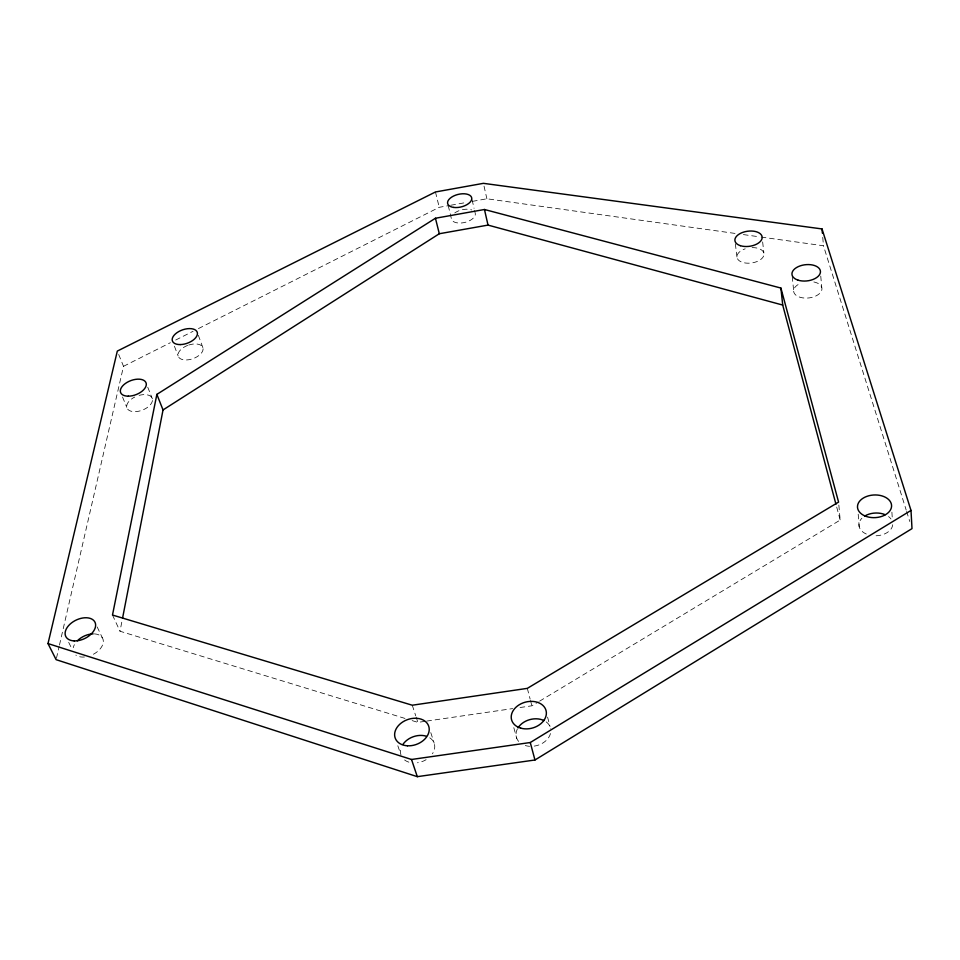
<?xml version="1.0" encoding="UTF-8"?>
<svg xmlns="http://www.w3.org/2000/svg" width="960" height="960" viewBox="0 0 960 960"><rect width="100%" height="100%" fill="white"/><g stroke="black" fill="none" stroke-linecap="round" stroke-linejoin="round"><path stroke-width="0.72" stroke-dasharray="4.8 3.6" d="M404.988 718.428L120.012 631.236L122.004 620.988M56.448 658.212L59.124 646.536M59.46 645.072L123.516 366.312L117.876 352.464M520.044 707.52L531.888 705.804L538.308 701.928M539.592 701.16L840.18 520.068L838.584 502.104M123.516 366.312L170.328 342.732M175.68 340.044L193.08 331.284M198.432 328.584L439.236 207.312L449.34 205.5M450.78 205.248L466.668 202.404M472.44 201.36L486.888 198.78L737.46 233.76M412.14 720.612L417.876 722.364L425.28 721.296M426.756 721.08L512.64 708.6M743.388 234.588L759.708 236.868M761.184 237.072L823.464 245.76L906.192 510.06M68.688 642.348L72 649.068M97.188 626.964L102.3 637.74M112.488 615.036L120.012 631.236M122.532 397.02L126.78 407.316M147.756 387.24L152.4 398.856M174.432 346.224L178.152 355.992M198.324 335.244L202.956 347.844M397.824 745.764L400.524 753.672M412.272 705.216L415.716 715.776M416.148 717.084L417.876 722.364M430.788 732.624L434.184 743.208M906.636 511.488L909.768 521.484M513.804 727.68L516.756 738.396M836.712 507.084L840.18 520.068M527.316 688.368L530.136 699.096M530.484 700.44L531.888 705.804M547.596 717.132L550.008 726.552M435.456 191.976L439.236 207.312M448.224 205.608L451.284 218.244A12.288 6.492 -13.6 0 0 463.476 222.72A12.288 6.492 -13.6 0 0 475.368 213.948L474.396 209.724M472.104 199.86L474.06 208.308M484.032 186.144L486.888 198.78M735.336 243.84L737.052 257.688M762.648 241.944L763.884 253.056M792.252 276.588L793.812 292.152M820.752 276.048L821.748 287.412M822.744 237.348L823.464 245.76M858.204 514.2L859.224 526.86M891.9 512.172L892.344 519.144M94.344 633.888A16.128 10.212 -26.3 0 1 103.236 642.66A16.128 10.212 -26.3 0 1 91.044 655.368M84.456 657.012A16.128 10.212 -26.3 0 1 75.852 655.104M73.248 647.7A16.128 10.212 -26.3 0 1 74.4 644.676M892.704 524.724A16.908 11.376 -2.4 0 1 874.596 535.776M866.292 534.012A16.908 11.376 -2.4 0 1 861.864 518.304M888.516 516.576A16.908 11.376 -2.4 0 1 890.976 518.988M550.476 733.56A17.688 13.452 -15.1 0 1 534.168 746.124M529.608 746.304A17.688 13.452 -15.1 0 1 525.3 745.536M518.652 741.432A17.688 13.452 -15.1 0 1 517.356 729.024M546.192 721.896A17.688 13.452 -15.1 0 1 550.692 728.796M429.768 737.808A17.616 13.188 -20.2 0 1 432.444 753.768M426.108 759.696A17.616 13.188 -20.2 0 1 417.444 762.768M408.84 762.156A17.616 13.188 -20.2 0 1 402.624 758.04M400.968 754.992A17.616 13.188 -20.2 0 1 401.112 747.96M188.712 345.048A13.068 7.14 -19.5 0 1 202.356 351.648A13.068 7.14 -19.5 0 1 181.212 359.148A13.068 7.14 -19.5 0 1 187.644 345.42M752.112 247.632A13.632 7.644 -7.8 0 1 762.552 257.784A13.632 7.644 -7.8 0 1 740.568 261.576A13.632 7.644 -7.8 0 1 745.2 248.82M454.74 212.964A12.288 6.492 -13.6 0 1 471.696 209.94M813.864 281.964A14.208 8.172 -6.3 0 1 819.072 293.964A14.208 8.172 -6.3 0 1 797.124 296.016A14.208 8.172 -6.3 0 1 800.88 283.188M139.104 395.376A13.524 7.536 -21 0 1 151.632 402.936A13.524 7.536 -21 0 1 130.548 411.048A13.524 7.536 -21 0 1 134.748 397.044"/><path stroke-width="1.44" d="M122.58 618.048L163.032 409.944L156.864 394.38L435.444 218.244L484.464 209.496L780.912 288.06L838.584 502.104L527.316 688.368L412.272 705.216L112.488 615.036L156.864 394.38M48 643.572L117.312 351.084L435.456 191.976L483.408 183.336L822.012 228.936L911.004 510.432L912 528.624L534.96 759.996L417.3 776.664L56.112 659.664L48 643.572L411.528 759.48L530.268 742.524L911.004 510.432M163.032 409.944L439.308 233.736L488.016 225.096L782.712 305.064L835.944 504.204M411.528 759.48L417.3 776.664M530.268 742.524L534.96 759.996M435.444 218.244L439.308 233.736M484.464 209.496L488.016 225.096M780.912 288.06L782.712 305.064M822.012 228.936L822.372 233.136M77.364 640.788A16.128 10.212 -26.3 0 1 93.132 633.876M864.78 516.036A16.908 11.376 -2.4 0 1 885.204 514.704M518.004 727.884A17.688 13.452 -15.1 0 1 543.96 720.552M402.876 744.456A17.616 13.188 -20.2 0 1 426.24 736.188M520.764 728.148A17.856 13.428 -15 0 0 546.36 712.464A17.856 13.428 -15 0 0 519.252 704.748A17.856 13.428 -15 0 0 520.764 728.148M74.16 640.908A16.26 10.176 -26 0 0 95.556 624.06A16.26 10.176 -26 0 0 71.388 623.016A16.26 10.176 -26 0 0 74.16 640.908M865.08 516A17.064 11.34 -2.7 0 0 891.552 506.592A17.064 11.34 -2.7 0 0 866.976 496.332A17.064 11.34 -2.7 0 0 865.08 516M407.4 745.788A17.784 13.176 -20 0 0 428.652 726A17.784 13.176 -20 0 0 399.72 724.296A17.784 13.176 -20 0 0 407.4 745.788M797.94 280.116A14.316 8.136 -6.5 0 0 820.392 272.496A14.316 8.136 -6.5 0 0 800.244 265.848A14.316 8.136 -6.5 0 0 797.94 280.116M740.352 245.676A13.728 7.596 -7.9 0 0 762.072 238.38A13.728 7.596 -7.9 0 0 743.136 232.26A13.728 7.596 -7.9 0 0 740.352 245.676M453.768 207.432A12.372 6.444 -13.6 0 0 471.78 198.444A12.372 6.444 -13.6 0 0 453.432 196.104A12.372 6.444 -13.6 0 0 453.768 207.432M180.228 344.58A13.152 7.092 -19.4 0 0 197.292 332.448A13.152 7.092 -19.4 0 0 176.916 332.724A13.152 7.092 -19.4 0 0 180.228 344.58M128.316 396.18A13.62 7.488 -20.9 0 0 146.208 383.364A13.62 7.488 -20.9 0 0 125.424 383.448A13.62 7.488 -20.9 0 0 128.316 396.18"/></g></svg>
